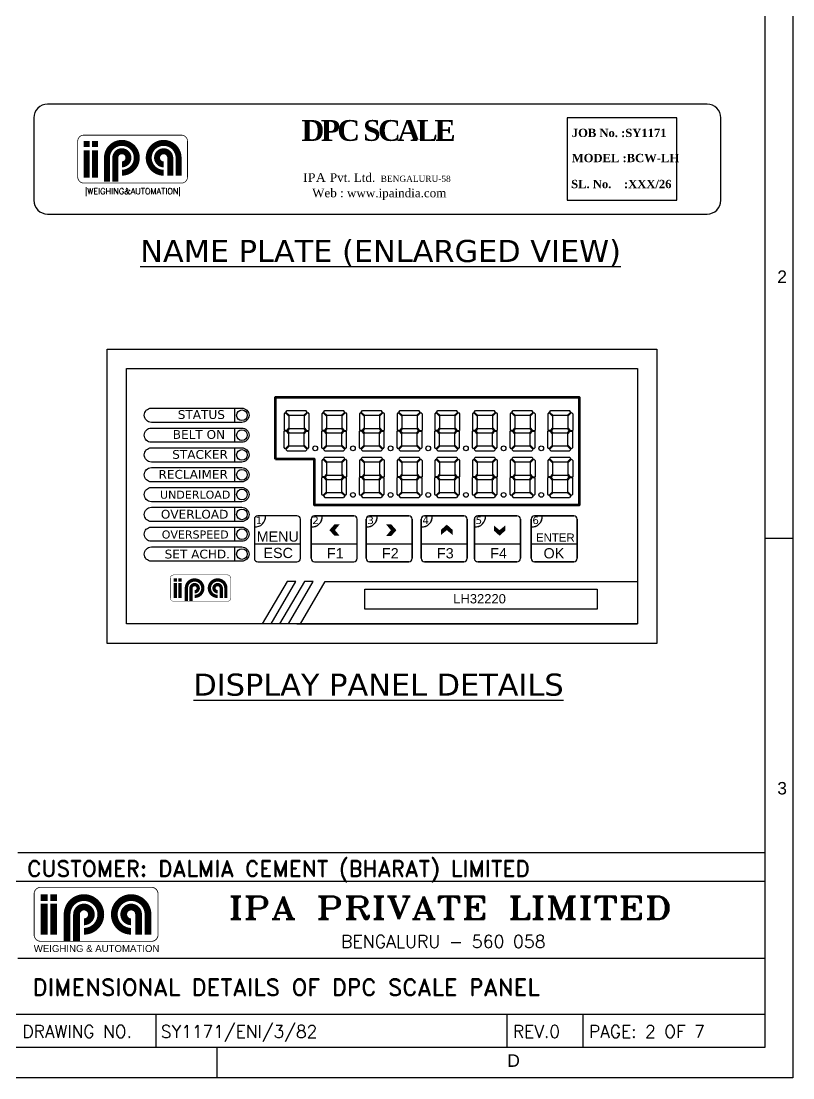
# Model space of a CAD drawing. Header units: inches. Extents: x 784 to 2184505, y 7 to 371504.
# Drawn here: x 317424 to 360582, y 102788 to 161919 of the extents above; entities that cross this region are included whole.
import ezdxf
from ezdxf.enums import TextEntityAlignment as Align

# ---------------------------------------------------------------- set-up
doc = ezdxf.new("R2010")
doc.units = ezdxf.units.IN
doc.header["$MEASUREMENT"] = 0
doc.layers.add('Object', color=2, linetype='Continuous', lineweight=30)
doc.layers.add('SHEET', color=10, linetype='Continuous')
doc.styles.add('ROMANC', font='romanc.shx', dxfattribs={"height": 5})
doc.styles.add('ROMAND', font='romand', dxfattribs={"height": 3})
doc.styles.add('ROMANS', font='romans')
doc.styles.add('ROMANT', font='romant', dxfattribs={"width": 1.3, "height": 4})
doc.styles.get("Standard").update_dxf_attribs({"font": 'arial.ttf'})
doc.styles.add('STYLE1', font='verdana.TTF')

# ---------------------------------------------------------------- blocks, each defined once
blk = doc.blocks.new('zw$637E')
at = {"linetype": 'Continuous', "ltscale": 10}
h = blk.add_hatch(color=0, dxfattribs=at)
h.dxf.hatch_style = 1
h.paths.add_polyline_path([(5369, 2738), (5492, 2600), (5616, 2600), (5504, 2738), (5616, 2876), (5492, 2876)])
h = blk.add_hatch(color=0, dxfattribs=at)
h.dxf.hatch_style = 1
h.paths.add_polyline_path([(6989, 2736), (6866, 2874), (6742, 2874), (6855, 2736), (6742, 2598), (6866, 2598)])
h = blk.add_hatch(color=0, dxfattribs=at)
h.dxf.hatch_style = 1
h.paths.add_polyline_path([(8206, 2871), (8068, 2747), (8068, 2623), (8206, 2736), (8344, 2623), (8344, 2747)])
h = blk.add_hatch(color=0, dxfattribs=at)
h.dxf.hatch_style = 1
h.paths.add_polyline_path([(9481, 2602), (9619, 2726), (9619, 2850), (9481, 2737), (9343, 2850), (9343, 2726)])
for p, q in [((3084, 5343), (3084, 5686)), ((3084, 4863), (3084, 5206)), ((3084, 4384), (3084, 4727)), ((3084, 3905), (3084, 4248)), ((3084, 3425), (3084, 3768)), ((3084, 2946), (3084, 3289)), ((5013, 3085), (5195, 3085)), ((5195, 3085), (5956, 3085)), ((6342, 3085), (6524, 3085)), ((7671, 3085), (7853, 3085)), ((8957, 3085), (9139, 3085)), ((10329, 3085), (10511, 3085)), ((4928, 2999), (4928, 2817)), ((6042, 2056), (6042, 2999)), ((6257, 2999), (6257, 2817)), ((7586, 2999), (7586, 2817)), ((8872, 2999), (8872, 2817)), ((10244, 2999), (10244, 2817)), ((3084, 2467), (3084, 2810)), ((3084, 1987), (3084, 2330)), ((4670, 2399), (3556, 2399)), ((6042, 2399), (4928, 2399)), ((7371, 2399), (6257, 2399)), ((8700, 2399), (7586, 2399)), ((9986, 2399), (8872, 2399)), ((11358, 2399), (10244, 2399)), ((5013, 1970), (5956, 1970)), ((4672, 469), (5270, 1498)), ((5270, 1498), (12816, 1498)), ((4585, 469), (12816, 469))]:
    blk.add_line(p, q)
at = {"color": 242, "linetype": 'Continuous', "ltscale": 10}
for p, q in [((4316, 5593), (4350, 5626)), ((4350, 5626), (4799, 5626)), ((4832, 5593), (4799, 5626)), ((5227, 5593), (5260, 5626)), ((5260, 5626), (5709, 5626)), ((5742, 5593), (5709, 5626)), ((6137, 5593), (6170, 5626)), ((6170, 5626), (6619, 5626)), ((6653, 5593), (6619, 5626)), ((7047, 5593), (7081, 5626)), ((7081, 5626), (7530, 5626)), ((7563, 5593), (7530, 5626)), ((7958, 5593), (7991, 5626)), ((7991, 5626), (8440, 5626)), ((8473, 5593), (8440, 5626)), ((8868, 5593), (8901, 5626)), ((8901, 5626), (9350, 5626)), ((9384, 5593), (9350, 5626)), ((9778, 5593), (9812, 5626)), ((9812, 5626), (10261, 5626)), ((10294, 5593), (10261, 5626)), ((10689, 5593), (10722, 5626)), ((10722, 5626), (11171, 5626)), ((11204, 5593), (11171, 5626)), ((4303, 5579), (4273, 5549)), ((4273, 5549), (4273, 5150)), ((4303, 5579), (4390, 5491)), ((4316, 5593), (4405, 5505)), ((4390, 5491), (4390, 5213)), ((4743, 5505), (4405, 5505)), ((4832, 5593), (4743, 5505)), ((4845, 5579), (4759, 5491)), ((4759, 5491), (4759, 5213)), ((4845, 5579), (4876, 5549)), ((4876, 5549), (4876, 5150)), ((5213, 5579), (5183, 5549)), ((5183, 5549), (5183, 5150)), ((5213, 5579), (5300, 5491)), ((5227, 5593), (5315, 5505)), ((5300, 5491), (5300, 5213)), ((5654, 5505), (5315, 5505)), ((5742, 5593), (5654, 5505)), ((5756, 5579), (5669, 5491)), ((5669, 5491), (5669, 5213)), ((5756, 5579), (5786, 5549)), ((5786, 5549), (5786, 5150)), ((6123, 5579), (6093, 5549)), ((6093, 5549), (6093, 5150)), ((6123, 5579), (6210, 5491)), ((6137, 5593), (6225, 5505)), ((6210, 5491), (6210, 5213)), ((6564, 5505), (6225, 5505)), ((6653, 5593), (6564, 5505)), ((6666, 5579), (6579, 5491)), ((6579, 5491), (6579, 5213)), ((6666, 5579), (6696, 5549)), ((6696, 5549), (6696, 5150)), ((7034, 5579), (7004, 5549)), ((7004, 5549), (7004, 5150)), ((7034, 5579), (7121, 5491)), ((7047, 5593), (7136, 5505)), ((7121, 5491), (7121, 5213)), ((7474, 5505), (7136, 5505)), ((7563, 5593), (7474, 5505)), ((7577, 5579), (7490, 5491)), ((7490, 5491), (7490, 5213)), ((7577, 5579), (7607, 5549)), ((7607, 5549), (7607, 5150)), ((7944, 5579), (7914, 5549)), ((7914, 5549), (7914, 5150)), ((7944, 5579), (8031, 5491)), ((7958, 5593), (8046, 5505)), ((8031, 5491), (8031, 5213)), ((8385, 5505), (8046, 5505)), ((8473, 5593), (8385, 5505)), ((8487, 5579), (8400, 5491)), ((8400, 5491), (8400, 5213)), ((8487, 5579), (8517, 5549)), ((8517, 5549), (8517, 5150)), ((8854, 5579), (8824, 5549)), ((8824, 5549), (8824, 5150)), ((8854, 5579), (8941, 5491)), ((8868, 5593), (8957, 5505)), ((8941, 5491), (8941, 5213)), ((9295, 5505), (8957, 5505)), ((9384, 5593), (9295, 5505)), ((9397, 5579), (9310, 5491)), ((9310, 5491), (9310, 5213)), ((9397, 5579), (9427, 5549)), ((9427, 5549), (9427, 5150)), ((9765, 5579), (9735, 5549)), ((9735, 5549), (9735, 5150)), ((9765, 5579), (9852, 5491)), ((9778, 5593), (9867, 5505)), ((9852, 5491), (9852, 5213)), ((10205, 5505), (9867, 5505)), ((10294, 5593), (10205, 5505)), ((10308, 5579), (10221, 5491)), ((10221, 5491), (10221, 5213)), ((10308, 5579), (10338, 5549)), ((10338, 5549), (10338, 5150)), ((10675, 5579), (10645, 5549)), ((10645, 5549), (10645, 5150)), ((10675, 5579), (10762, 5491)), ((10689, 5593), (10777, 5505)), ((10762, 5491), (10762, 5213)), ((11116, 5505), (10777, 5505)), ((11204, 5593), (11116, 5505)), ((11218, 5579), (11131, 5491)), ((11131, 5491), (11131, 5213)), ((11218, 5579), (11248, 5549)), ((11248, 5549), (11248, 5150)), ((4332, 5150), (4273, 5150)), ((4332, 5132), (4273, 5132)), ((4273, 4733), (4273, 5132)), ((4390, 5213), (4332, 5150)), ((4390, 5069), (4332, 5132)), ((4405, 5195), (4356, 5141)), ((4405, 5087), (4356, 5141)), ((4405, 5195), (4743, 5195)), ((4743, 5195), (4792, 5141)), ((4743, 5087), (4792, 5141)), ((4759, 5213), (4816, 5150)), ((4759, 5069), (4816, 5132)), ((4816, 5150), (4876, 5150)), ((4816, 5132), (4876, 5132)), ((4876, 4733), (4876, 5132)), ((5243, 5150), (5183, 5150)), ((5243, 5132), (5183, 5132)), ((5183, 4733), (5183, 5132)), ((5300, 5213), (5243, 5150)), ((5300, 5069), (5243, 5132)), ((5315, 5195), (5267, 5141)), ((5315, 5087), (5267, 5141)), ((5315, 5195), (5654, 5195)), ((5654, 5195), (5702, 5141)), ((5654, 5087), (5702, 5141)), ((5669, 5213), (5726, 5150)), ((5669, 5069), (5726, 5132)), ((5726, 5150), (5786, 5150)), ((5726, 5132), (5786, 5132)), ((5786, 4733), (5786, 5132)), ((6153, 5150), (6093, 5150)), ((6153, 5132), (6093, 5132)), ((6093, 4733), (6093, 5132)), ((6210, 5213), (6153, 5150)), ((6210, 5069), (6153, 5132)), ((6225, 5195), (6177, 5141)), ((6225, 5087), (6177, 5141)), ((6225, 5195), (6564, 5195)), ((6564, 5195), (6613, 5141)), ((6564, 5087), (6613, 5141)), ((6579, 5213), (6636, 5150)), ((6579, 5069), (6636, 5132)), ((6636, 5150), (6696, 5150)), ((6636, 5132), (6696, 5132)), ((6696, 4733), (6696, 5132)), ((7064, 5150), (7004, 5150)), ((7064, 5132), (7004, 5132)), ((7004, 4733), (7004, 5132)), ((7121, 5213), (7064, 5150)), ((7121, 5069), (7064, 5132)), ((7136, 5195), (7087, 5141)), ((7136, 5087), (7087, 5141)), ((7136, 5195), (7474, 5195)), ((7474, 5195), (7523, 5141)), ((7474, 5087), (7523, 5141)), ((7490, 5213), (7547, 5150)), ((7490, 5069), (7547, 5132)), ((7547, 5150), (7607, 5150)), ((7547, 5132), (7607, 5132)), ((7607, 4733), (7607, 5132)), ((7974, 5150), (7914, 5150)), ((7974, 5132), (7914, 5132)), ((7914, 4733), (7914, 5132)), ((8031, 5213), (7974, 5150)), ((8031, 5069), (7974, 5132)), ((8046, 5195), (7998, 5141)), ((8046, 5087), (7998, 5141)), ((8046, 5195), (8385, 5195)), ((8385, 5195), (8433, 5141)), ((8385, 5087), (8433, 5141)), ((8400, 5213), (8457, 5150)), ((8400, 5069), (8457, 5132)), ((8457, 5150), (8517, 5150)), ((8457, 5132), (8517, 5132)), ((8517, 4733), (8517, 5132)), ((8884, 5150), (8824, 5150)), ((8884, 5132), (8824, 5132)), ((8824, 4733), (8824, 5132)), ((8941, 5213), (8884, 5150)), ((8941, 5069), (8884, 5132)), ((8957, 5195), (8908, 5141)), ((8957, 5087), (8908, 5141)), ((8957, 5195), (9295, 5195)), ((9295, 5195), (9344, 5141)), ((9295, 5087), (9344, 5141)), ((9310, 5213), (9367, 5150)), ((9310, 5069), (9367, 5132)), ((9367, 5150), (9427, 5150)), ((9367, 5132), (9427, 5132)), ((9427, 4733), (9427, 5132)), ((9795, 5150), (9735, 5150)), ((9795, 5132), (9735, 5132)), ((9735, 4733), (9735, 5132)), ((9852, 5213), (9795, 5150)), ((9852, 5069), (9795, 5132)), ((9867, 5195), (9818, 5141)), ((9867, 5087), (9818, 5141)), ((9867, 5195), (10205, 5195)), ((10205, 5195), (10254, 5141)), ((10205, 5087), (10254, 5141)), ((10221, 5213), (10278, 5150)), ((10221, 5069), (10278, 5132)), ((10278, 5150), (10338, 5150)), ((10278, 5132), (10338, 5132)), ((10338, 4733), (10338, 5132)), ((10705, 5150), (10645, 5150)), ((10705, 5132), (10645, 5132)), ((10645, 4733), (10645, 5132)), ((10762, 5213), (10705, 5150)), ((10762, 5069), (10705, 5132)), ((10777, 5195), (10729, 5141)), ((10777, 5087), (10729, 5141)), ((10777, 5195), (11116, 5195)), ((11116, 5195), (11164, 5141)), ((11116, 5087), (11164, 5141)), ((11131, 5213), (11188, 5150)), ((11131, 5069), (11188, 5132)), ((11188, 5150), (11248, 5150)), ((11188, 5132), (11248, 5132)), ((11248, 4733), (11248, 5132)), ((4390, 4791), (4390, 5069)), ((4405, 5087), (4743, 5087)), ((4759, 4791), (4759, 5069)), ((5300, 4791), (5300, 5069)), ((5315, 5087), (5654, 5087)), ((5669, 4791), (5669, 5069)), ((6210, 4791), (6210, 5069)), ((6225, 5087), (6564, 5087)), ((6579, 4791), (6579, 5069)), ((7121, 4791), (7121, 5069)), ((7136, 5087), (7474, 5087)), ((7490, 4791), (7490, 5069)), ((8031, 4791), (8031, 5069)), ((8046, 5087), (8385, 5087)), ((8400, 4791), (8400, 5069)), ((8941, 4791), (8941, 5069)), ((8957, 5087), (9295, 5087)), ((9310, 4791), (9310, 5069)), ((9852, 4791), (9852, 5069)), ((9867, 5087), (10205, 5087)), ((10221, 4791), (10221, 5069)), ((10762, 4791), (10762, 5069)), ((10777, 5087), (11116, 5087)), ((11131, 4791), (11131, 5069)), ((4303, 4703), (4273, 4733)), ((4303, 4703), (4390, 4791)), ((4316, 4689), (4405, 4777)), ((4316, 4689), (4350, 4656)), ((4350, 4656), (4799, 4656)), ((4405, 4777), (4743, 4777)), ((4832, 4689), (4743, 4777)), ((4845, 4703), (4759, 4791)), ((4832, 4689), (4799, 4656)), ((4845, 4703), (4876, 4733)), ((5213, 4703), (5183, 4733)), ((5213, 4703), (5300, 4791)), ((5227, 4689), (5315, 4777)), ((5227, 4689), (5260, 4656)), ((5260, 4656), (5709, 4656)), ((5315, 4777), (5654, 4777)), ((5742, 4689), (5654, 4777)), ((5756, 4703), (5669, 4791)), ((5742, 4689), (5709, 4656)), ((5756, 4703), (5786, 4733)), ((6123, 4703), (6093, 4733)), ((6123, 4703), (6210, 4791)), ((6137, 4689), (6225, 4777)), ((6137, 4689), (6170, 4656)), ((6170, 4656), (6619, 4656)), ((6225, 4777), (6564, 4777)), ((6653, 4689), (6564, 4777)), ((6666, 4703), (6579, 4791)), ((6653, 4689), (6619, 4656)), ((6666, 4703), (6696, 4733)), ((7034, 4703), (7004, 4733)), ((7034, 4703), (7121, 4791)), ((7047, 4689), (7136, 4777)), ((7047, 4689), (7081, 4656)), ((7081, 4656), (7530, 4656)), ((7136, 4777), (7474, 4777)), ((7563, 4689), (7474, 4777)), ((7577, 4703), (7490, 4791)), ((7563, 4689), (7530, 4656)), ((7577, 4703), (7607, 4733)), ((7944, 4703), (7914, 4733)), ((7944, 4703), (8031, 4791)), ((7958, 4689), (8046, 4777)), ((7958, 4689), (7991, 4656)), ((7991, 4656), (8440, 4656)), ((8046, 4777), (8385, 4777)), ((8473, 4689), (8385, 4777)), ((8487, 4703), (8400, 4791)), ((8473, 4689), (8440, 4656)), ((8487, 4703), (8517, 4733)), ((8854, 4703), (8824, 4733)), ((8854, 4703), (8941, 4791)), ((8868, 4689), (8957, 4777)), ((8868, 4689), (8901, 4656)), ((8901, 4656), (9350, 4656)), ((8957, 4777), (9295, 4777)), ((9384, 4689), (9295, 4777)), ((9397, 4703), (9310, 4791)), ((9384, 4689), (9350, 4656)), ((9397, 4703), (9427, 4733)), ((9765, 4703), (9735, 4733)), ((9765, 4703), (9852, 4791)), ((9778, 4689), (9867, 4777)), ((9778, 4689), (9812, 4656)), ((9812, 4656), (10261, 4656)), ((9867, 4777), (10205, 4777)), ((10294, 4689), (10205, 4777)), ((10308, 4703), (10221, 4791)), ((10294, 4689), (10261, 4656)), ((10308, 4703), (10338, 4733)), ((10675, 4703), (10645, 4733)), ((10675, 4703), (10762, 4791)), ((10689, 4689), (10777, 4777)), ((10689, 4689), (10722, 4656)), ((10722, 4656), (11171, 4656)), ((10777, 4777), (11116, 4777)), ((11204, 4689), (11116, 4777)), ((11218, 4703), (11131, 4791)), ((11204, 4689), (11171, 4656)), ((11218, 4703), (11248, 4733)), ((5213, 4454), (5183, 4423)), ((5183, 4423), (5183, 4024)), ((5213, 4454), (5300, 4365)), ((5227, 4467), (5260, 4501)), ((5227, 4467), (5315, 4379)), ((5260, 4501), (5709, 4501)), ((5300, 4365), (5300, 4087)), ((5654, 4379), (5315, 4379)), ((5742, 4467), (5654, 4379)), ((5756, 4454), (5669, 4365)), ((5669, 4365), (5669, 4087)), ((5742, 4467), (5709, 4501)), ((5756, 4454), (5786, 4423)), ((5786, 4423), (5786, 4024)), ((6123, 4454), (6093, 4423)), ((6093, 4423), (6093, 4024)), ((6123, 4454), (6210, 4365)), ((6137, 4467), (6170, 4501)), ((6137, 4467), (6225, 4379)), ((6170, 4501), (6619, 4501)), ((6210, 4365), (6210, 4087)), ((6564, 4379), (6225, 4379)), ((6653, 4467), (6564, 4379)), ((6666, 4454), (6579, 4365)), ((6579, 4365), (6579, 4087)), ((6653, 4467), (6619, 4501)), ((6666, 4454), (6696, 4423)), ((6696, 4423), (6696, 4024)), ((7034, 4454), (7004, 4423)), ((7004, 4423), (7004, 4024)), ((7034, 4454), (7121, 4365)), ((7047, 4467), (7081, 4501)), ((7047, 4467), (7136, 4379)), ((7081, 4501), (7530, 4501)), ((7121, 4365), (7121, 4087)), ((7474, 4379), (7136, 4379)), ((7563, 4467), (7474, 4379)), ((7577, 4454), (7490, 4365)), ((7490, 4365), (7490, 4087)), ((7563, 4467), (7530, 4501)), ((7577, 4454), (7607, 4423)), ((7607, 4423), (7607, 4024)), ((7944, 4454), (7914, 4423)), ((7914, 4423), (7914, 4024)), ((7944, 4454), (8031, 4365)), ((7958, 4467), (7991, 4501)), ((7958, 4467), (8046, 4379)), ((7991, 4501), (8440, 4501)), ((8031, 4365), (8031, 4087)), ((8385, 4379), (8046, 4379)), ((8473, 4467), (8385, 4379)), ((8487, 4454), (8400, 4365)), ((8400, 4365), (8400, 4087)), ((8473, 4467), (8440, 4501)), ((8487, 4454), (8517, 4423)), ((8517, 4423), (8517, 4024)), ((8854, 4454), (8824, 4423)), ((8824, 4423), (8824, 4024)), ((8854, 4454), (8941, 4365)), ((8868, 4467), (8901, 4501)), ((8868, 4467), (8957, 4379)), ((8901, 4501), (9350, 4501)), ((8941, 4365), (8941, 4087)), ((9295, 4379), (8957, 4379)), ((9384, 4467), (9295, 4379)), ((9397, 4454), (9310, 4365)), ((9310, 4365), (9310, 4087)), ((9384, 4467), (9350, 4501)), ((9397, 4454), (9427, 4423)), ((9427, 4423), (9427, 4024)), ((9765, 4454), (9735, 4423)), ((9735, 4423), (9735, 4024)), ((9765, 4454), (9852, 4365)), ((9778, 4467), (9812, 4501)), ((9778, 4467), (9867, 4379)), ((9812, 4501), (10261, 4501)), ((9852, 4365), (9852, 4087)), ((10205, 4379), (9867, 4379)), ((10294, 4467), (10205, 4379)), ((10308, 4454), (10221, 4365)), ((10221, 4365), (10221, 4087)), ((10294, 4467), (10261, 4501)), ((10308, 4454), (10338, 4423)), ((10338, 4423), (10338, 4024)), ((10675, 4454), (10645, 4423)), ((10645, 4423), (10645, 4024)), ((10675, 4454), (10762, 4365)), ((10689, 4467), (10722, 4501)), ((10689, 4467), (10777, 4379)), ((10722, 4501), (11171, 4501)), ((10762, 4365), (10762, 4087)), ((11116, 4379), (10777, 4379)), ((11204, 4467), (11116, 4379)), ((11218, 4454), (11131, 4365)), ((11131, 4365), (11131, 4087)), ((11204, 4467), (11171, 4501)), ((11218, 4454), (11248, 4423)), ((11248, 4423), (11248, 4024)), ((5243, 4024), (5183, 4024)), ((5243, 4007), (5183, 4007)), ((5183, 3608), (5183, 4007)), ((5300, 4087), (5243, 4024)), ((5300, 3944), (5243, 4007)), ((5315, 4069), (5267, 4015)), ((5315, 3962), (5267, 4015)), ((5300, 3665), (5300, 3944)), ((5315, 4069), (5654, 4069)), ((5315, 3962), (5654, 3962)), ((5654, 4069), (5702, 4015)), ((5654, 3962), (5702, 4015)), ((5669, 4087), (5726, 4024)), ((5669, 3944), (5726, 4007)), ((5669, 3665), (5669, 3944)), ((5726, 4024), (5786, 4024)), ((5726, 4007), (5786, 4007)), ((5786, 3608), (5786, 4007)), ((6153, 4024), (6093, 4024)), ((6153, 4007), (6093, 4007)), ((6093, 3608), (6093, 4007)), ((6210, 4087), (6153, 4024)), ((6210, 3944), (6153, 4007)), ((6225, 4069), (6177, 4015)), ((6225, 3962), (6177, 4015)), ((6210, 3665), (6210, 3944)), ((6225, 4069), (6564, 4069)), ((6225, 3962), (6564, 3962)), ((6564, 4069), (6613, 4015)), ((6564, 3962), (6613, 4015)), ((6579, 4087), (6636, 4024)), ((6579, 3944), (6636, 4007)), ((6579, 3665), (6579, 3944)), ((6636, 4024), (6696, 4024)), ((6636, 4007), (6696, 4007)), ((6696, 3608), (6696, 4007)), ((7064, 4024), (7004, 4024)), ((7064, 4007), (7004, 4007)), ((7004, 3608), (7004, 4007)), ((7121, 4087), (7064, 4024)), ((7121, 3944), (7064, 4007)), ((7136, 4069), (7087, 4015)), ((7136, 3962), (7087, 4015)), ((7121, 3665), (7121, 3944)), ((7136, 4069), (7474, 4069)), ((7136, 3962), (7474, 3962)), ((7474, 4069), (7523, 4015)), ((7474, 3962), (7523, 4015)), ((7490, 4087), (7547, 4024)), ((7490, 3944), (7547, 4007)), ((7490, 3665), (7490, 3944)), ((7547, 4024), (7607, 4024)), ((7547, 4007), (7607, 4007)), ((7607, 3608), (7607, 4007)), ((7974, 4024), (7914, 4024)), ((7974, 4007), (7914, 4007)), ((7914, 3608), (7914, 4007)), ((8031, 4087), (7974, 4024)), ((8031, 3944), (7974, 4007)), ((8046, 4069), (7998, 4015)), ((8046, 3962), (7998, 4015)), ((8031, 3665), (8031, 3944)), ((8046, 4069), (8385, 4069)), ((8046, 3962), (8385, 3962)), ((8385, 4069), (8433, 4015)), ((8385, 3962), (8433, 4015)), ((8400, 4087), (8457, 4024)), ((8400, 3944), (8457, 4007)), ((8400, 3665), (8400, 3944)), ((8457, 4024), (8517, 4024)), ((8457, 4007), (8517, 4007)), ((8517, 3608), (8517, 4007)), ((8884, 4024), (8824, 4024)), ((8884, 4007), (8824, 4007)), ((8824, 3608), (8824, 4007)), ((8941, 4087), (8884, 4024)), ((8941, 3944), (8884, 4007)), ((8957, 4069), (8908, 4015)), ((8957, 3962), (8908, 4015)), ((8941, 3665), (8941, 3944)), ((8957, 4069), (9295, 4069)), ((8957, 3962), (9295, 3962)), ((9295, 4069), (9344, 4015)), ((9295, 3962), (9344, 4015)), ((9310, 4087), (9367, 4024)), ((9310, 3944), (9367, 4007)), ((9310, 3665), (9310, 3944)), ((9367, 4024), (9427, 4024)), ((9367, 4007), (9427, 4007)), ((9427, 3608), (9427, 4007)), ((9795, 4024), (9735, 4024)), ((9795, 4007), (9735, 4007)), ((9735, 3608), (9735, 4007)), ((9852, 4087), (9795, 4024)), ((9852, 3944), (9795, 4007)), ((9867, 4069), (9818, 4015)), ((9867, 3962), (9818, 4015)), ((9852, 3665), (9852, 3944)), ((9867, 4069), (10205, 4069)), ((9867, 3962), (10205, 3962)), ((10205, 4069), (10254, 4015)), ((10205, 3962), (10254, 4015)), ((10221, 4087), (10278, 4024)), ((10221, 3944), (10278, 4007)), ((10221, 3665), (10221, 3944)), ((10278, 4024), (10338, 4024)), ((10278, 4007), (10338, 4007)), ((10338, 3608), (10338, 4007)), ((10705, 4024), (10645, 4024)), ((10705, 4007), (10645, 4007)), ((10645, 3608), (10645, 4007)), ((10762, 4087), (10705, 4024)), ((10762, 3944), (10705, 4007)), ((10777, 4069), (10729, 4015)), ((10777, 3962), (10729, 4015)), ((10762, 3665), (10762, 3944)), ((10777, 4069), (11116, 4069)), ((10777, 3962), (11116, 3962)), ((11116, 4069), (11164, 4015)), ((11116, 3962), (11164, 4015)), ((11131, 4087), (11188, 4024)), ((11131, 3944), (11188, 4007)), ((11131, 3665), (11131, 3944)), ((11188, 4024), (11248, 4024)), ((11188, 4007), (11248, 4007)), ((11248, 3608), (11248, 4007)), ((5213, 3577), (5183, 3608)), ((5213, 3577), (5300, 3665)), ((5227, 3564), (5315, 3651)), ((5315, 3651), (5654, 3651)), ((5742, 3564), (5654, 3651)), ((5756, 3577), (5669, 3665)), ((5756, 3577), (5786, 3608)), ((6123, 3577), (6093, 3608)), ((6123, 3577), (6210, 3665)), ((6137, 3564), (6225, 3651)), ((6225, 3651), (6564, 3651)), ((6653, 3564), (6564, 3651)), ((6666, 3577), (6579, 3665)), ((6666, 3577), (6696, 3608)), ((7034, 3577), (7004, 3608)), ((7034, 3577), (7121, 3665)), ((7047, 3564), (7136, 3651)), ((7136, 3651), (7474, 3651)), ((7563, 3564), (7474, 3651)), ((7577, 3577), (7490, 3665)), ((7577, 3577), (7607, 3608)), ((7944, 3577), (7914, 3608)), ((7944, 3577), (8031, 3665)), ((7958, 3564), (8046, 3651)), ((8046, 3651), (8385, 3651)), ((8473, 3564), (8385, 3651)), ((8487, 3577), (8400, 3665)), ((8487, 3577), (8517, 3608)), ((8854, 3577), (8824, 3608)), ((8854, 3577), (8941, 3665)), ((8868, 3564), (8957, 3651)), ((8957, 3651), (9295, 3651)), ((9384, 3564), (9295, 3651)), ((9397, 3577), (9310, 3665)), ((9397, 3577), (9427, 3608)), ((9765, 3577), (9735, 3608)), ((9765, 3577), (9852, 3665)), ((9778, 3564), (9867, 3651)), ((9867, 3651), (10205, 3651)), ((10294, 3564), (10205, 3651)), ((10308, 3577), (10221, 3665)), ((10308, 3577), (10338, 3608)), ((10675, 3577), (10645, 3608)), ((10675, 3577), (10762, 3665)), ((10689, 3564), (10777, 3651)), ((10777, 3651), (11116, 3651)), ((11204, 3564), (11116, 3651)), ((11218, 3577), (11131, 3665)), ((11218, 3577), (11248, 3608)), ((5227, 3564), (5260, 3530)), ((5260, 3530), (5709, 3530)), ((5742, 3564), (5709, 3530)), ((6137, 3564), (6170, 3530)), ((6170, 3530), (6619, 3530)), ((6653, 3564), (6619, 3530)), ((7047, 3564), (7081, 3530)), ((7081, 3530), (7530, 3530)), ((7563, 3564), (7530, 3530)), ((7958, 3564), (7991, 3530)), ((7991, 3530), (8440, 3530)), ((8473, 3564), (8440, 3530)), ((8868, 3564), (8901, 3530)), ((8901, 3530), (9350, 3530)), ((9384, 3564), (9350, 3530)), ((9778, 3564), (9812, 3530)), ((9812, 3530), (10261, 3530)), ((10294, 3564), (10261, 3530)), ((10689, 3564), (10722, 3530)), ((10722, 3530), (11171, 3530)), ((11204, 3564), (11171, 3530))]:
    blk.add_line(p, q, dxfattribs=at)
for points in [[(0, 7111), (13285, 7111), (13285, 0), (0, 0)], [(469, 6642), (12816, 6642), (12816, 469), (469, 469)], [(6226, 1313), (11839, 1313), (11839, 829), (6226, 829)]]:
    blk.add_lwpolyline(points, close=True)
at = {"lineweight": 106}
blk.add_lwpolyline([(4070, 4456), (4070, 5956), (11401, 5956), (11401, 3341), (5013, 3341), (5013, 4456)], close=True, dxfattribs=at)
for points in [[(1067, 5686), (3256, 5686, -0.414214), (3427, 5514, -0.414214), (3256, 5343), (1067, 5343, -0.414214), (896, 5514, -0.414214)], [(1067, 5686), (3256, 5686, -0.414214), (3427, 5514, -0.414214), (3256, 5343), (1067, 5343, -0.414214), (896, 5514, -0.414214)], [(1067, 5206), (3256, 5206, -0.414214), (3427, 5035, -0.414214), (3256, 4863), (1067, 4863, -0.414214), (896, 5035, -0.414214)], [(1067, 5206), (3256, 5206, -0.414214), (3427, 5035, -0.414214), (3256, 4863), (1067, 4863, -0.414214), (896, 5035, -0.414214)], [(1067, 4727), (3256, 4727, -0.414214), (3427, 4555, -0.414214), (3256, 4384), (1067, 4384, -0.414214), (896, 4555, -0.414214)], [(1067, 4727), (3256, 4727, -0.414214), (3427, 4555, -0.414214), (3256, 4384), (1067, 4384, -0.414214), (896, 4555, -0.414214)], [(1067, 4248), (3256, 4248, -0.414214), (3427, 4076, -0.414214), (3256, 3905), (1067, 3905, -0.414214), (896, 4076, -0.414214)], [(1067, 4248), (3256, 4248, -0.414214), (3427, 4076, -0.414214), (3256, 3905), (1067, 3905, -0.414214), (896, 4076, -0.414214)], [(1067, 3768), (3256, 3768, -0.414214), (3427, 3597, -0.414214), (3256, 3425), (1067, 3425, -0.414214), (896, 3597, -0.414214)], [(1067, 3768), (3256, 3768, -0.414214), (3427, 3597, -0.414214), (3256, 3425), (1067, 3425, -0.414214), (896, 3597, -0.414214)], [(1067, 3289), (3256, 3289, -0.414214), (3427, 3118, -0.414214), (3256, 2946), (1067, 2946, -0.414214), (896, 3118, -0.414214)], [(1067, 3289), (3256, 3289, -0.414214), (3427, 3118, -0.414214), (3256, 2946), (1067, 2946, -0.414214), (896, 3118, -0.414214)], [(1067, 2810), (3256, 2810, -0.414214), (3427, 2638, -0.414214), (3256, 2467), (1067, 2467, -0.414214), (896, 2638, -0.414214)], [(1067, 2810), (3256, 2810, -0.414214), (3427, 2638, -0.414214), (3256, 2467), (1067, 2467, -0.414214), (896, 2638, -0.414214)], [(1067, 2330), (3256, 2330, -0.414214), (3427, 2159, -0.414214), (3256, 1987), (1067, 1987, -0.414214), (896, 2159, -0.414214)], [(1067, 2330), (3256, 2330, -0.414214), (3427, 2159, -0.414214), (3256, 1987), (1067, 1987, -0.414214), (896, 2159, -0.414214)]]:
    blk.add_lwpolyline(points, format="xyb", close=True)
for points in [[(3556, 2817, 0.476071), (3823, 3085), (3641, 3085, 0.414214), (3556, 2999), (3556, 2817), (3556, 2056, 0.414214), (3641, 1970), (4585, 1970, 0.414214), (4670, 2056), (4670, 2999, 0.414214), (4585, 3085), (3823, 3085)], [(4928, 2817, 0.476071), (5195, 3085), (5013, 3085, 0.414214), (4928, 2999), (4928, 2817), (4928, 2056, 0.414214), (5013, 1970), (5956, 1970, 0.414214), (6042, 2056), (6042, 2999, 0.414214), (5956, 3085), (5195, 3085)], [(6257, 2817, 0.476071), (6524, 3085), (6342, 3085, 0.414214), (6257, 2999), (6257, 2817), (6257, 2056, 0.414214), (6342, 1970), (7285, 1970, 0.414214), (7371, 2056), (7371, 2999, 0.414214), (7285, 3085), (6524, 3085)], [(7586, 2817, 0.476071), (7853, 3085), (7671, 3085, 0.414214), (7586, 2999), (7586, 2817), (7586, 2056, 0.414214), (7671, 1970), (8614, 1970, 0.414214), (8700, 2056), (8700, 2999, 0.414214), (8614, 3085), (7853, 3085)], [(8872, 2817, 0.476071), (9139, 3085), (8957, 3085, 0.414214), (8872, 2999), (8872, 2817), (8872, 2056, 0.414214), (8957, 1970), (9901, 1970, 0.414214), (9986, 2056), (9986, 2999, 0.414214), (9901, 3085), (9139, 3085)], [(10244, 2817, 0.476071), (10511, 3085), (10329, 3085, 0.414214), (10244, 2999), (10244, 2817), (10244, 2056, 0.414214), (10329, 1970), (11272, 1970, 0.414214), (11358, 2056), (11358, 2999, 0.414214), (11272, 3085), (10511, 3085)]]:
    blk.add_lwpolyline(points, format="xyb")
for points in [[(6342, 3085), (7285, 3085)], [(7671, 3085), (8614, 3085)], [(8957, 3085), (9901, 3085)], [(10329, 3085), (11272, 3085)], [(4928, 2056), (4928, 2999)], [(6257, 2056), (6257, 2999)], [(7371, 2999), (7371, 2056)], [(7586, 2056), (7586, 2999)], [(8700, 2999), (8700, 2056)], [(8872, 2056), (8872, 2999)], [(9986, 2999), (9986, 2056)], [(10244, 2056), (10244, 2999)], [(11358, 2999), (11358, 2056)], [(7285, 1970), (6342, 1970)], [(8614, 1970), (7671, 1970)], [(9901, 1970), (8957, 1970)], [(3962, 469), (4558, 1498), (4349, 1498), (3748, 469)], [(4379, 469), (4976, 1498), (4766, 1498), (4166, 469)]]:
    blk.add_lwpolyline(points)
at = {"color": 250}
blk.add_lwpolyline([(11272, 1970), (10329, 1970)], dxfattribs=at)
for centre in [(3256, 5514), (3256, 5035), (3256, 4555), (3256, 4076), (3256, 3597), (3256, 3118), (3256, 2638), (3256, 2159)]:
    blk.add_circle(centre, 129)
at = {"color": 242, "linetype": 'Continuous', "ltscale": 10}
for centre in [(5027, 4715), (5938, 4715), (6848, 4715), (7758, 4715), (8669, 4715), (9579, 4715), (10489, 4715), (5938, 3590), (6848, 3590), (7758, 3590), (8669, 3590), (9579, 3590), (10489, 3590)]:
    blk.add_circle(centre, 57.5, dxfattribs=at)
for centre, radius, start, end in [((5013, 2999), 85.7, 90, 180), ((4953, 3059), 244, 264.0845, 5.9155), ((5956, 2999), 85.7, 0, 90), ((6342, 2999), 85.7, 90, 180), ((6282, 3059), 244, 264.0845, 5.9155), ((7285, 2999), 85.7, 0, 90), ((7671, 2999), 85.7, 90, 180), ((7611, 3059), 244, 264.0845, 5.9155), ((8614, 2999), 85.7, 0, 90), ((8957, 2999), 85.7, 90, 180), ((8897, 3059), 244, 264.0845, 5.9155), ((9901, 2999), 85.7, 0, 90), ((10329, 2999), 85.7, 90, 180), ((10269, 3059), 244, 264.0845, 5.9155), ((11272, 2999), 85.7, 0, 90), ((5013, 2056), 85.7, 180, 270), ((5956, 2056), 85.7, 270, 0), ((6342, 2056), 85.7, 180, 270), ((7285, 2056), 85.7, 270, 0), ((7671, 2056), 85.7, 180, 270), ((8614, 2056), 85.7, 270, 0), ((8957, 2056), 85.7, 180, 270), ((9901, 2056), 85.7, 270, 0), ((10329, 2056), 85.7, 180, 270), ((11272, 2056), 85.7, 270, 0)]:
    blk.add_arc(centre, radius, start, end)
at = {"layer": 'SHEET', "color": 150, "linetype": 'Continuous', "const_width": 9.52}
blk.add_lwpolyline([(2906, 1654), (1606, 1654, 0.414214), (1526, 1575), (1526, 1096, 0.414214), (1606, 1017), (2906, 1017, 0.414214), (2985, 1096), (2985, 1575, 0.414214)], format="xyb", close=True, dxfattribs=at)
at = {"layer": 'SHEET', "color": 150, "linetype": 'Continuous', "const_width": 79.4}
for points in [[(1645, 1493), (1645, 1572)], [(1756, 1493), (1756, 1572)], [(1645, 1096), (1645, 1461)], [(1756, 1096), (1756, 1461)], [(1914, 1017), (1914, 1334)]]:
    blk.add_lwpolyline(points, dxfattribs=at)
for points in [[(1914, 1334, -2.414214), (2113, 1136, 0.048516)], [(2867, 1096), (2867, 1334, 2.414214), (2668, 1136, 0.362037)], [(2026, 1017), (2026, 1334, -2.414214), (2113, 1247, 1.711817)], [(2756, 1096), (2756, 1334, 2.414214), (2668, 1247, 0.312193)]]:
    blk.add_lwpolyline(points, format="xyb", dxfattribs=at)
at = {"color": 0, "linetype": 'Continuous', "ltscale": 10, "style": 'STYLE1'}
for s, height, p in [('STATUS', 212.7, (1705, 5426)), ('BELT ON', 212.7, (1584, 4944)), ('STACKER', 212.7, (1571, 4462)), ('RECLAIMER', 212.7, (1240, 3980)), ('UNDERLOAD', 194.3, (1276, 3498)), ('OVERLOAD', 212.7, (1296, 3016)), ('OVERSPEED', 194.3, (1318, 2535)), ('SET ACHD.', 212.7, (1388, 2053))]:
    blk.add_text(s, height=height, dxfattribs=at).set_placement(p)
at = {"color": 255, "linetype": 'Continuous', "ltscale": 10, "style": 'STYLE1'}
for s, p in [('2', (4958, 2885)), ('3', (6287, 2885)), ('6', (10274, 2885)), ('1', (3586, 2885)), ('4', (7616, 2885)), ('5', (8902, 2885))]:
    blk.add_text(s, height=180, dxfattribs=at).set_placement(p)
at = {"color": 255}
for s, height, p in [('MENU', 247.5, (3612, 2459)), ('ENTER', 198, (10360, 2459)), ('ESC', 247.5, (3777, 2062)), ('F1', 247.5, (5311, 2054)), ('F2', 247.5, (6640, 2054)), ('F3', 247.5, (7969, 2054)), ('F4', 247.5, (9255, 2054)), ('OK', 247.5, (10544, 2054))]:
    blk.add_text(s, height=height, dxfattribs=at).set_placement(p)
at = {"insert": (6488, 1190), "char_height": 224.4, "width": 5019.22, "attachment_point": 1}
blk.add_mtext('\\pxqc;{\\C0;LH32220}', dxfattribs=at)

msp = doc.modelspace()

# ---------------------------------------------------------------- linework, layer by layer
at = {"linetype": 'ByBlock', "ltscale": 100, "elevation": 6066.45786}
msp.add_lwpolyline([(318900.25818, 151124.7906), (355789.38313, 151124.7906, 0.4142135624), (356557.90657, 151893.31404), (356557.90657, 156504.45466, 0.4142135624), (355789.38313, 157272.9781), (318900.25818, 157272.9781, 0.4142135624), (318131.73474, 156504.45466), (318131.73474, 151893.31404, 0.4142135624)], format="xyb", close=True, dxfattribs=at)
at = {"ltscale": 100, "elevation": 6066.45786}
msp.add_lwpolyline([(347953.45362, 151893.31404), (354101.64111, 151893.31404), (354101.64111, 156504.45466), (347953.45362, 156504.45466)], close=True, dxfattribs=at)
at = {"color": 7, "const_width": 40.05526, "elevation": 6066.45786}
msp.add_lwpolyline([(326392.78715, 155539.17141), (320924.17575, 155539.17141, 0.4142135624), (320590.3819, 155205.37756), (320590.3819, 153192.39114, 0.4142135624), (320924.17575, 152858.59729), (326392.78715, 152858.59729, 0.4142135624), (326726.581, 153192.39114), (326726.581, 155205.37756, 0.4142135624)], format="xyb", close=True, dxfattribs=at)
at = {"color": 7, "const_width": 333.79385, "elevation": 6066.45786}
for points in [[(321087.84089, 154883.53672), (321087.84089, 155217.33058)], [(321555.15229, 154883.53672), (321555.15229, 155217.33058)], [(321087.84089, 153156.95541), (321087.84089, 154692.40712)], [(321555.15229, 153156.95541), (321555.15229, 154692.40712)], [(322222.73999, 152936.6727), (322222.73999, 154271.84811)]]:
    msp.add_lwpolyline(points, dxfattribs=at)
for points in [[(322222.73999, 154271.84811, -2.4142135624), (323057.22462, 153437.36348)], [(326228.26621, 153270.46655), (326228.26621, 154271.84811, 2.4142135624), (325393.78158, 153437.36348)], [(322690.05138, 152936.6727), (322690.05138, 154271.84811, -2.4142135624), (323057.22462, 153904.67487)], [(325760.95482, 153270.46655), (325760.95482, 154271.84811, 2.4142135624), (325393.78158, 153904.67487)]]:
    msp.add_lwpolyline(points, format="xyb", dxfattribs=at)
at = {"layer": 'SHEET', "color": 124, "linetype": 'Continuous', "true_color": 0x00a183}
for p, q in [((359033.60807, 104500.38795, 12132.91572), (359033.60807, 192748.30624, 12132.91572)), ((360572.03645, 132960.8238, 12132.91572), (359033.60807, 132961.06923, 12132.91572)), ((317231.96257, 115406.58465, 12132.91572), (359033.60807, 115406.58465, 12132.91572)), ((238273.29884, 113789.64251, 12132.91572), (359033.60807, 113789.64251, 12132.91572)), ((238273.29884, 113789.64251, 12132.91572), (359033.60807, 113789.64251, 12132.91572)), ((317231.96257, 109480.92935, 12132.91572), (359033.60807, 109480.92935, 12132.91572)), ((301749.87164, 106358.23886, 12132.91572), (359033.60807, 106358.23886, 12132.91572)), ((324973.00803, 104500.38795, 12132.91572), (324973.00803, 106358.23886, 12132.91572)), ((344601.53537, 104500.38795, 12132.91572), (344601.53537, 106358.23886, 12132.91572)), ((348851.37309, 104500.38795, 12132.91572), (348851.37309, 106358.23886, 12132.91572)), ((238273.29884, 104500.38795, 12132.91572), (359033.60807, 104500.38795, 12132.91572)), ((328379.06804, 102788.47582, 12132.91572), (328379.06804, 104500.38795, 12132.91572))]:
    msp.add_line(p, q, dxfattribs=at)
at = {"layer": 'SHEET', "color": 124, "linetype": 'Continuous', "true_color": 0x00a183, "elevation": 12132.91572}
msp.add_lwpolyline([(360581.81717, 102788.47582), (232080.46247, 102788.47582), (232080.46247, 194269.90309), (360581.81717, 194269.90309)], close=True, dxfattribs=at)
at = {"layer": 'SHEET', "color": 4, "linetype": 'Continuous', "const_width": 45.25582}
msp.add_lwpolyline([(324705.47823, 113454.00389), (318526.85227, 113454.00389, 0.4142135624), (318149.72046, 113076.87208), (318149.72046, 110802.53052, 0.4142135624), (318526.85227, 110425.39871), (324705.47823, 110425.39871, 0.4142135624), (325082.61004, 110802.53052), (325082.61004, 113076.87208, 0.4142135624)], format="xyb", close=True, dxfattribs=at)
at = {"layer": 'SHEET', "color": 4, "linetype": 'Continuous', "const_width": 377.13182}
for points in [[(318711.7668, 112688.03925), (318711.7668, 113065.17107)], [(319239.75135, 112688.03925), (319239.75135, 113065.17107)], [(318711.7668, 110802.38017), (318711.7668, 112537.18653)], [(319239.75135, 110802.38017), (319239.75135, 112537.18653)], [(319994.01498, 110425.24835), (319994.01498, 111933.77562)]]:
    msp.add_lwpolyline(points, dxfattribs=at)
for points in [[(319994.01498, 111933.77562, -2.4142135624), (320936.84453, 110990.94608, 0.048516246)], [(324519.59679, 110802.38017), (324519.59679, 111933.77562, 2.4142135624), (323576.76725, 110990.94608, 0.362037375)], [(320521.99953, 110425.24835), (320521.99953, 111933.77562, -2.4142135624), (320936.84453, 111518.93062, 1.7118172848)], [(323991.61225, 110802.38017), (323991.61225, 111933.77562, 2.4142135624), (323576.76725, 111518.93062, 0.3121925891)]]:
    msp.add_lwpolyline(points, format="xyb", dxfattribs=at)

# ---------------------------------------------------------------- block references
at = {"xscale": 2.314438806756447, "yscale": 2.314438806756447, "zscale": 2.314438806756447}
msp.add_blockref('zw$637E', (322236.16073, 127102.00789, 6066.45786), dxfattribs=at)

# ---------------------------------------------------------------- texts
at = {"color": 7, "style": 'ROMANC'}
msp.add_text('|WEIGHING&AUTOMATION|', height=331.9330682, dxfattribs=at).set_placement((323673.34782, 152377.06661, 6066.45786), align=Align.MIDDLE)
at = {"color": 0, "style": 'ROMAND'}
for s, height, p in [('CUSTOMER: DALMIA CEMENT (BHARAT) LIMITED', 891.4686096, (317757.15886, 114053.89302, 9781.55083)), ('DIMENSIONAL DETAILS OF DPC SCALE PANEL', 938.3880101, (318067.87832, 107389.21242, 12015.34748)), ('SY1171/ENI/3/82', 696.6940917, (325238.50173, 105032.81576, 12132.91572)), ('DRAWING NO.', 696.6940917, (317497.45626, 105032.81576, 12132.91572)), ('REV.0', 696.694092, (344930.23011, 105032.81576, 12132.91572)), ('PAGE: 2 OF 7', 696.6940917, (349180.06783, 105032.81576, 12132.91572))]:
    msp.add_text(s, height=height, dxfattribs=at).set_placement(p)
at = {"color": 4, "style": 'ROMANT', "width": 1.3}
msp.add_text('IPA PRIVATE LIMITED', height=1258.2536029, dxfattribs=at).set_placement((329013.37746, 111672.49081, 424861.84625))
at = {"color": 4, "style": 'ROMAND'}
msp.add_text('BENGALURU - 560 058', height=707.7676516, dxfattribs=at).set_placement((335317.70044, 110064.65234, 424861.84625))
at = {"color": 0, "ltscale": 20, "insert": (327749.40504, 156384.48356, 6066.45786), "char_height": 1165.0348795, "width": 19152.7714026, "attachment_point": 1, "style": 'ROMANT'}
msp.add_mtext('\\pxqc;{\\fTimes New Roman|b1|i0|c0|p0;\\T0.8;DPC SCALE}', dxfattribs=at)
at = {"ltscale": 20, "char_height": 466.0139518, "attachment_point": 1}
for s, insert, width in [('{\\fTimes New Roman|b1|i0|c0|p0;JOB No. :SY1171', (348218.99559, 155899.03362, 6066.45786), 5704.6121049), ('{\\fTimes New Roman|b1|i0|c0|p0;MODEL :BCW-LH}', (348218.99559, 154492.76642, 6066.45786), 5952.1011461), ('{\\fTimes New Roman|b1|i0|c0|p0;SL. No.    :XXX/26}', (348183.5493, 153037.75711, 6066.45786), 5704.6121049)]:
    msp.add_mtext(s, dxfattribs=dict(at, insert=insert, width=width))
at = {"attachment_point": 1}
for s, insert, char_height, width in [('\\pxqc;{\\fTimes New Roman|b0|i0|c0|p34;\\W1.05;\\T1.05;IPA \\W1;\\T1;Pvt. Ltd.\\Ftxt.shx|c0;\\H0.71429x; \\fTimes New Roman|b0|i0|c0|p0;BENGALURU-58}', (332974.67627, 153409.17998, 6066.45786), 483.67408074, 8689.2113587), ('\\pxqc;{\\fTimes New Roman|b0|i0|c0|p0;Web : www.ipaindia.com}', (333748.44603, 152547.15343, 6066.45786), 483.6740807, 7407.6388438), ('{\\fVerdana|b0|i0|c0|p0;\\L\\C4;NAME PLATE (ENLARGED VIEW)\\P }', (324083.40242, 149677.93668, 6066.45786), 1237.3892768, 27571.2644443), ('{\\fVerdana|b0|i0|c0|p0;\\L\\C4;DISPLAY PANEL DETAILS\\P }', (327057.95841, 125411.20323, 6066.45786), 1237.3892768, 27571.2644443)]:
    msp.add_mtext(s, dxfattribs=dict(at, insert=insert, char_height=char_height, width=width))
at = {"layer": 'Object', "color": 7, "insert": (314393.92041, 110219.53637), "char_height": 385.1902062, "width": 14498.5023624, "attachment_point": 1, "style": 'ROMANS'}
msp.add_mtext('\\pxqc;{\\fArial|b0|i0|c0|p0;\\C4;WEIGHING & AUTOMATION}', dxfattribs=at)
at = {"layer": 'SHEET', "color": 0, "linetype": 'Continuous'}
for s, p in [('2', (359710.74318, 147270.13033, 12132.91572)), ('3', (359710.74318, 118647.1194, 12132.91572)), ('D', (344613.88027, 103405.40566, 12132.91572))]:
    msp.add_text(s, height=696.69409, dxfattribs=at).set_placement(p)

doc.saveas('drawing.dxf')
